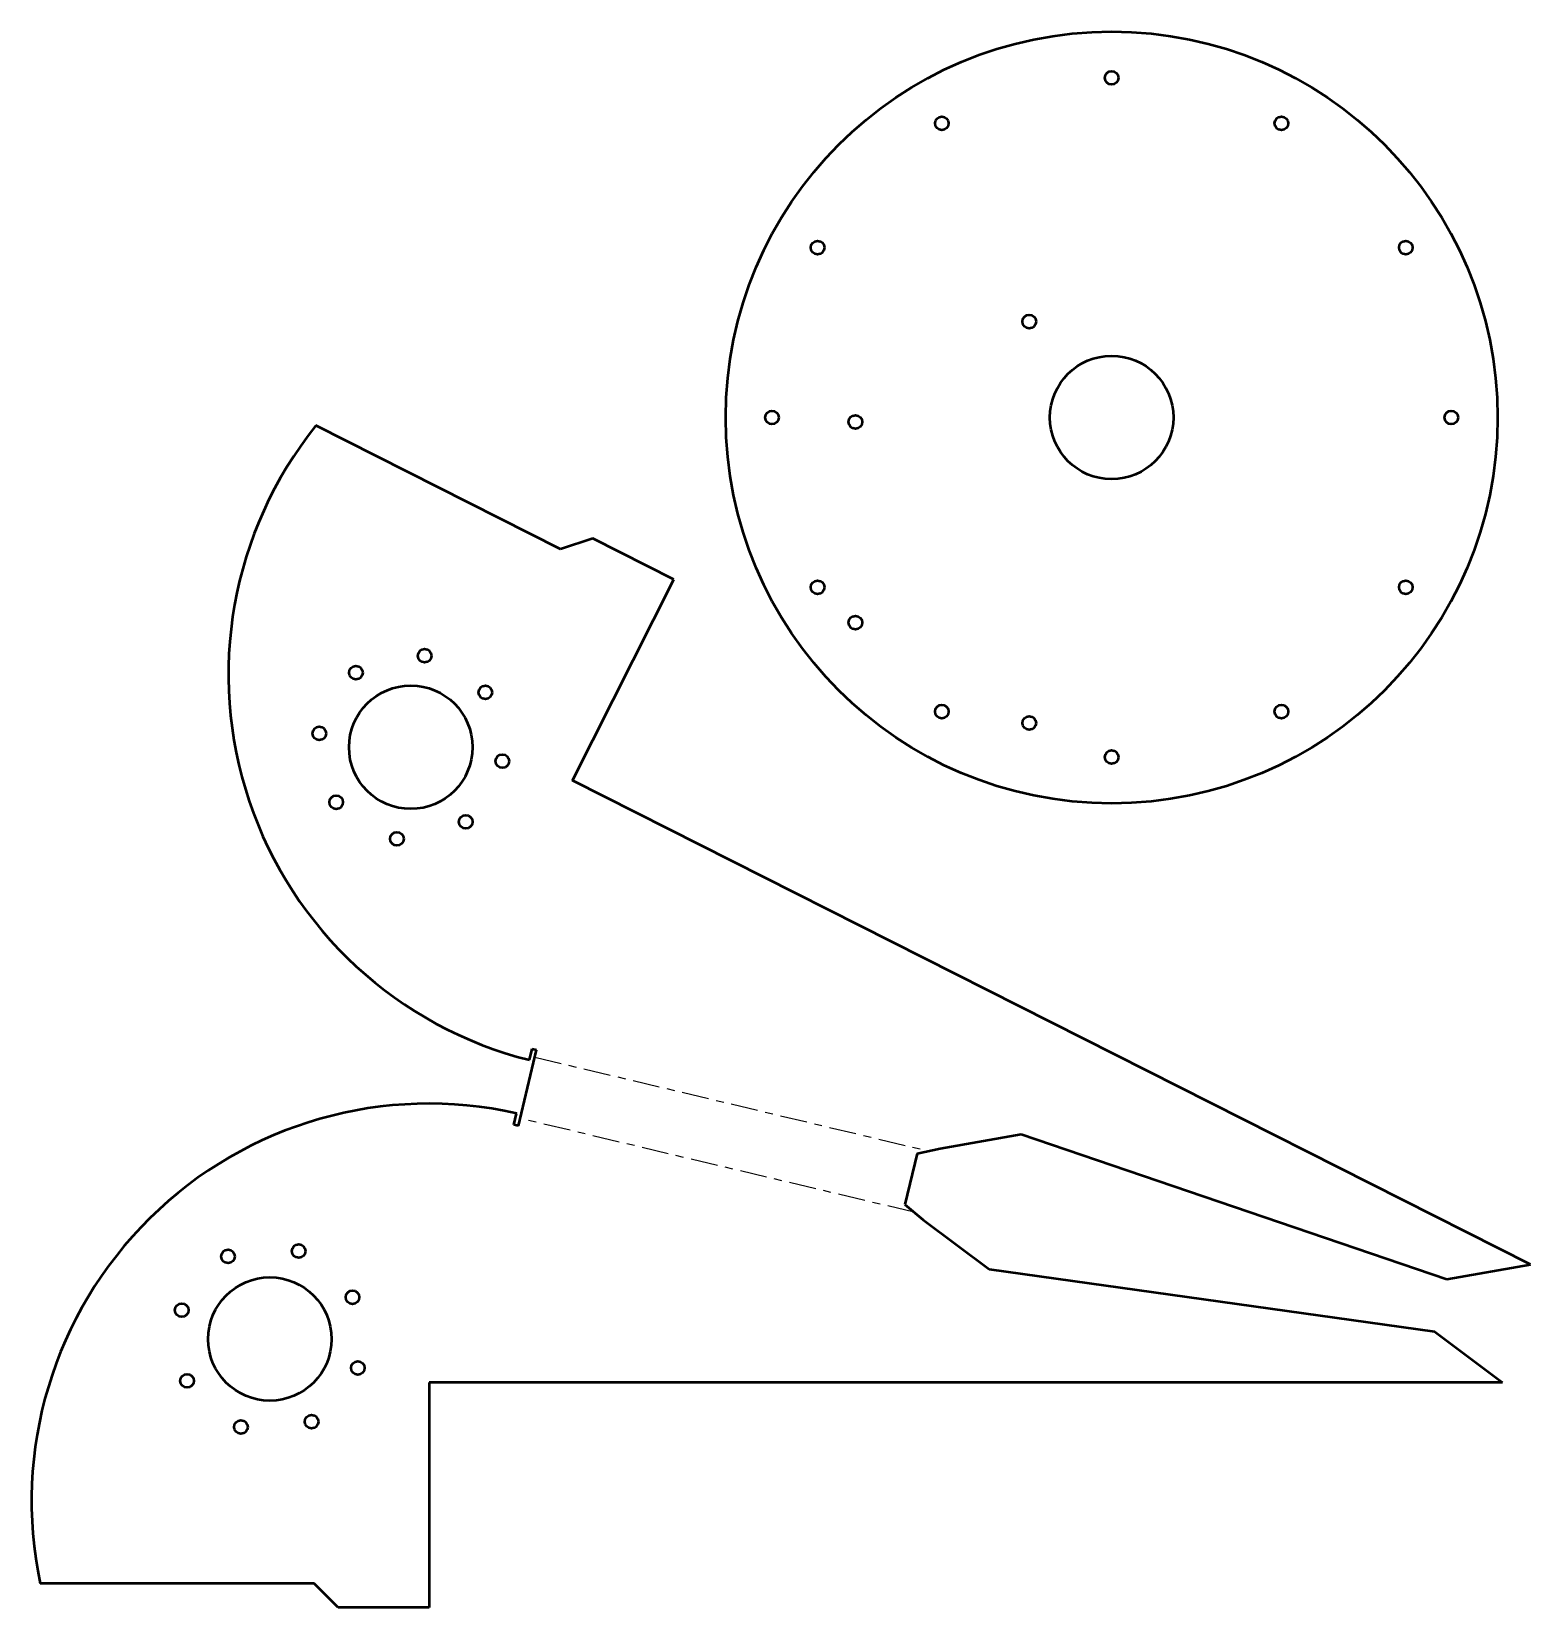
# Model space of a CAD drawing. Header units: inches. Extents: x 0.7 to 19.8, y 1 to 21.1.
import ezdxf

# ---------------------------------------------------------------- set-up
doc = ezdxf.new("R2010")
doc.units = ezdxf.units.IN
doc.header["$MEASUREMENT"] = 0
doc.linetypes.add('CHAIN', pattern=[0.7087, 0.4724, -0.0591, 0.1181, -0.0591])
doc.layers.add('외형선(ANSI)', color=7, linetype='Continuous', lineweight=50)
doc.layers.add('절곡부 중심선(ANSI)', color=7, linetype='CHAIN', lineweight=25)

msp = doc.modelspace()

# ---------------------------------------------------------------- linework, layer by layer
at = {"layer": '외형선(ANSI)'}
for p, q in [((7.409, 14.459), (4.291, 16.034)), ((7.82, 14.594), (7.409, 14.459)), ((8.856, 14.071), (7.82, 14.594)), ((7.561, 11.51), (8.856, 14.071)), ((19.778, 5.338), (7.561, 11.51)), ((6.873, 7.106), (7.104, 8.074)), ((7.012, 7.945), (7.046, 8.088)), ((7.046, 8.088), (7.104, 8.074)), ((6.816, 7.119), (6.85, 7.263)), ((6.873, 7.106), (6.816, 7.119)), ((12.252, 6.817), (13.285, 7)), ((13.285, 7), (18.713, 5.15)), ((11.956, 6.751), (11.8, 6.1)), ((11.956, 6.751), (12.252, 6.817)), ((11.8, 6.1), (12.035, 5.906)), ((12.035, 5.906), (12.874, 5.277)), ((12.874, 5.277), (18.554, 4.481)), ((18.713, 5.15), (19.778, 5.338)), ((18.554, 4.481), (19.419, 3.833)), ((5.733, 3.833), (5.733, 0.963)), ((19.419, 3.833), (5.733, 3.833)), ((4.266, 1.269), (0.774, 1.269)), ((4.573, 0.963), (4.266, 1.269)), ((5.733, 0.963), (4.573, 0.963))]:
    msp.add_line(p, q, dxfattribs=at)
for centre, radius in [((14.437, 16.137), 4.921), ((14.437, 20.468), 0.0866), ((12.272, 19.888), 0.0866), ((16.602, 19.888), 0.0866), ((10.687, 18.303), 0.0866), ((18.188, 18.303), 0.0866), ((13.386, 17.36), 0.0866), ((14.437, 16.137), 0.787), ((10.106, 16.137), 0.0866), ((11.17, 16.08), 0.0866), ((18.768, 16.137), 0.0866), ((10.687, 13.972), 0.0866), ((18.188, 13.972), 0.0866), ((11.17, 13.521), 0.0866), ((5.677, 13.099), 0.0866), ((4.8, 12.883), 0.0866), ((5.5, 11.932), 0.787), ((6.451, 12.632), 0.0866), ((12.272, 12.387), 0.0866), ((16.602, 12.387), 0.0866), ((13.386, 12.241), 0.0866), ((4.333, 12.109), 0.0866), ((14.437, 11.807), 0.0866), ((6.668, 11.755), 0.0866), ((4.549, 11.231), 0.0866), ((6.201, 10.981), 0.0866), ((5.323, 10.764), 0.0866), ((3.17, 5.44), 0.0866), ((4.071, 5.508), 0.0866), ((3.703, 4.386), 0.787), ((2.58, 4.754), 0.0866), ((4.757, 4.919), 0.0866), ((4.825, 4.017), 0.0866), ((2.648, 3.853), 0.0866), ((4.235, 3.332), 0.0866), ((3.334, 3.264), 0.0866)]:
    msp.add_circle(centre, radius, dxfattribs=at)
for centre, start, end in [((8.244, 12.861), 141.25, 255.9317), ((5.733, 2.319), 77.2668, 191.9485)]:
    msp.add_arc(centre, 5.069, start, end, dxfattribs=at)
at = {"layer": '절곡부 중심선(ANSI)', "ltscale": 0.728468}
for p, q in [((7.081, 7.98), (12.104, 6.784)), ((11.917, 6.003), (6.895, 7.199))]:
    msp.add_line(p, q, dxfattribs=at)

doc.saveas('drawing.dxf')
